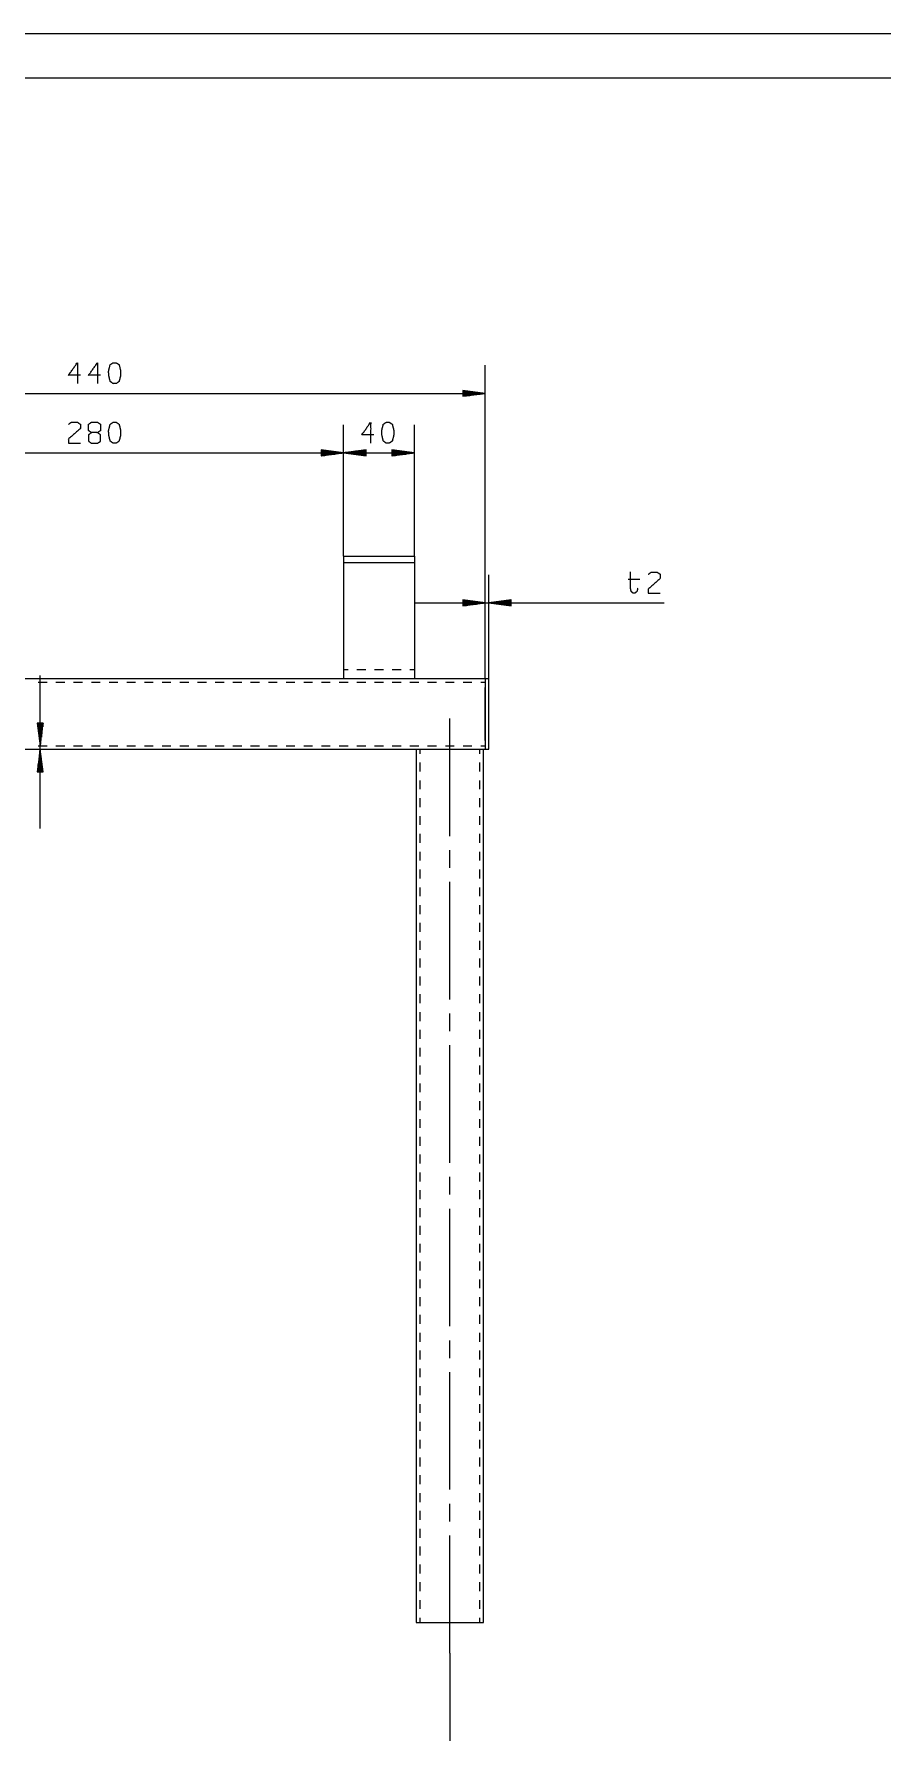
# Model space of a CAD drawing. Header units: millimetres. Extents: x 2210 to 79821, y -19430 to 2344.
# Drawn here: x 5510.1 to 5605.9, y 1597.9 to 1789.8 of the extents above; entities that cross this region are included whole.
import ezdxf

# ---------------------------------------------------------------- set-up
doc = ezdxf.new("R2010")
doc.units = ezdxf.units.MM
doc.layers.add('101', color=7, linetype='Continuous', true_color=0xffffff)

msp = doc.modelspace()

# ---------------------------------------------------------------- linework, layer by layer
at = {"layer": '101', "color": 133, "linetype": 'Continuous', "lineweight": 18}
for p, q in [((5795.68, 1789.82), (5375.68, 1789.82)), ((5790.68, 1784.82), (5400.68, 1784.82))]:
    msp.add_line(p, q, dxfattribs=at)
at = {"layer": '101', "color": 22, "linetype": 'Continuous', "lineweight": 18}
for p, q in [((5561.06, 1716.96), (5561.06, 1752.37)), ((5473.06, 1749.19), (5561.06, 1749.19)), ((5558.52, 1749.53), (5558.52, 1748.86)), ((5561.06, 1749.19), (5558.52, 1749.53)), ((5558.52, 1749.52), (5558.55, 1749.52)), ((5558.52, 1749.52), (5558.55, 1749.52)), ((5558.52, 1749.47), (5558.93, 1749.47)), ((5558.52, 1749.42), (5559.32, 1749.42)), ((5558.52, 1749.37), (5559.71, 1749.37)), ((5558.52, 1749.32), (5560.09, 1749.32)), ((5558.52, 1749.27), (5560.48, 1749.27)), ((5558.52, 1749.22), (5560.86, 1749.22)), ((5558.52, 1748.86), (5561.06, 1749.19)), ((5558.52, 1749.17), (5560.86, 1749.17)), ((5558.52, 1749.12), (5560.48, 1749.12)), ((5558.52, 1749.07), (5560.09, 1749.07)), ((5558.52, 1749.02), (5559.71, 1749.02)), ((5558.52, 1748.96), (5559.32, 1748.96)), ((5558.52, 1748.91), (5558.93, 1748.91)), ((5558.52, 1748.86), (5558.55, 1748.86)), ((5558.52, 1748.86), (5558.55, 1748.86)), ((5545.06, 1730.79), (5545.06, 1745.64)), ((5545.06, 1730.79), (5545.06, 1745.64)), ((5553.06, 1730.79), (5553.06, 1745.64)), ((5489.06, 1742.46), (5545.06, 1742.46)), ((5542.52, 1742.8), (5542.52, 1742.13)), ((5545.06, 1742.46), (5542.52, 1742.8)), ((5542.52, 1742.79), (5542.55, 1742.79)), ((5542.52, 1742.79), (5542.55, 1742.79)), ((5542.52, 1742.74), (5542.93, 1742.74)), ((5542.52, 1742.69), (5543.32, 1742.69)), ((5542.52, 1742.64), (5543.71, 1742.64)), ((5542.52, 1742.59), (5544.09, 1742.59)), ((5542.52, 1742.54), (5544.48, 1742.54)), ((5542.52, 1742.49), (5544.86, 1742.49)), ((5542.52, 1742.13), (5545.06, 1742.46)), ((5542.52, 1742.44), (5544.86, 1742.44)), ((5542.52, 1742.38), (5544.48, 1742.38)), ((5542.52, 1742.33), (5544.09, 1742.33)), ((5542.52, 1742.28), (5543.71, 1742.28)), ((5542.52, 1742.23), (5543.32, 1742.23)), ((5542.52, 1742.18), (5542.93, 1742.18)), ((5542.52, 1742.13), (5542.55, 1742.13)), ((5542.52, 1742.13), (5542.55, 1742.13)), ((5547.6, 1742.8), (5545.06, 1742.46)), ((5545.06, 1742.46), (5547.6, 1742.13)), ((5545.06, 1742.46), (5553.06, 1742.46)), ((5547.6, 1742.49), (5545.25, 1742.49)), ((5547.6, 1742.44), (5545.25, 1742.44)), ((5547.6, 1742.54), (5545.64, 1742.54)), ((5547.6, 1742.38), (5545.64, 1742.38)), ((5547.6, 1742.59), (5546.02, 1742.59)), ((5547.6, 1742.33), (5546.02, 1742.33)), ((5547.6, 1742.64), (5546.41, 1742.64)), ((5547.6, 1742.28), (5546.41, 1742.28)), ((5547.6, 1742.69), (5546.79, 1742.69)), ((5547.6, 1742.23), (5546.79, 1742.23)), ((5547.6, 1742.74), (5547.18, 1742.74)), ((5547.6, 1742.18), (5547.18, 1742.18)), ((5547.6, 1742.79), (5547.57, 1742.79)), ((5547.6, 1742.79), (5547.57, 1742.79)), ((5547.6, 1742.13), (5547.57, 1742.13)), ((5547.6, 1742.13), (5547.57, 1742.13)), ((5547.6, 1742.13), (5547.6, 1742.8)), ((5550.52, 1742.8), (5550.52, 1742.13)), ((5553.06, 1742.46), (5550.52, 1742.8)), ((5550.52, 1742.79), (5550.55, 1742.79)), ((5550.52, 1742.79), (5550.55, 1742.79)), ((5550.52, 1742.74), (5550.93, 1742.74)), ((5550.52, 1742.69), (5551.32, 1742.69)), ((5550.52, 1742.64), (5551.71, 1742.64)), ((5550.52, 1742.59), (5552.09, 1742.59)), ((5550.52, 1742.54), (5552.48, 1742.54)), ((5550.52, 1742.49), (5552.86, 1742.49)), ((5550.52, 1742.13), (5553.06, 1742.46)), ((5550.52, 1742.44), (5552.86, 1742.44)), ((5550.52, 1742.38), (5552.48, 1742.38)), ((5550.52, 1742.33), (5552.09, 1742.33)), ((5550.52, 1742.28), (5551.71, 1742.28)), ((5550.52, 1742.23), (5551.32, 1742.23)), ((5550.52, 1742.18), (5550.93, 1742.18)), ((5550.52, 1742.13), (5550.55, 1742.13)), ((5550.52, 1742.13), (5550.55, 1742.13)), ((5561.06, 1716.96), (5561.06, 1728.68)), ((5561.46, 1716.96), (5561.46, 1728.68)), ((5558.52, 1725.84), (5558.55, 1725.84)), ((5558.52, 1725.84), (5558.55, 1725.84)), ((5558.52, 1725.84), (5558.52, 1725.17)), ((5561.06, 1725.51), (5558.52, 1725.84)), ((5558.52, 1725.79), (5558.93, 1725.79)), ((5564, 1725.84), (5561.46, 1725.51)), ((5564, 1725.79), (5563.58, 1725.79)), ((5564, 1725.84), (5563.97, 1725.84)), ((5564, 1725.84), (5563.97, 1725.84)), ((5564, 1725.17), (5564, 1725.84)), ((5553.12, 1725.51), (5581.28, 1725.51)), ((5558.52, 1725.73), (5559.32, 1725.73)), ((5558.52, 1725.68), (5559.71, 1725.68)), ((5558.52, 1725.63), (5560.09, 1725.63)), ((5558.52, 1725.58), (5560.48, 1725.58)), ((5558.52, 1725.53), (5560.86, 1725.53)), ((5558.52, 1725.17), (5561.06, 1725.51)), ((5558.52, 1725.48), (5560.86, 1725.48)), ((5558.52, 1725.43), (5560.48, 1725.43)), ((5558.52, 1725.38), (5560.09, 1725.38)), ((5558.52, 1725.33), (5559.71, 1725.33)), ((5558.52, 1725.28), (5559.32, 1725.28)), ((5558.52, 1725.23), (5558.93, 1725.23)), ((5558.52, 1725.18), (5558.55, 1725.18)), ((5558.52, 1725.18), (5558.55, 1725.18)), ((5561.46, 1725.51), (5564, 1725.17)), ((5564, 1725.53), (5561.65, 1725.53)), ((5564, 1725.48), (5561.65, 1725.48)), ((5564, 1725.58), (5562.04, 1725.58)), ((5564, 1725.43), (5562.04, 1725.43)), ((5564, 1725.63), (5562.42, 1725.63)), ((5564, 1725.38), (5562.42, 1725.38)), ((5564, 1725.68), (5562.81, 1725.68)), ((5564, 1725.33), (5562.81, 1725.33)), ((5564, 1725.73), (5563.19, 1725.73)), ((5564, 1725.28), (5563.19, 1725.28)), ((5564, 1725.23), (5563.58, 1725.23)), ((5564, 1725.18), (5563.97, 1725.18)), ((5564, 1725.18), (5563.97, 1725.18)), ((5510.79, 1700.01), (5510.79, 1717.3)), ((5511.12, 1711.9), (5510.45, 1711.9)), ((5510.45, 1711.9), (5510.79, 1709.36)), ((5510.46, 1711.9), (5510.46, 1711.87)), ((5510.46, 1711.9), (5510.46, 1711.87)), ((5510.51, 1711.9), (5510.51, 1711.48)), ((5510.56, 1711.9), (5510.56, 1711.1)), ((5510.61, 1711.9), (5510.61, 1710.71)), ((5510.66, 1711.9), (5510.66, 1710.32)), ((5510.71, 1711.9), (5510.71, 1709.94)), ((5510.76, 1711.9), (5510.76, 1709.55)), ((5510.79, 1709.36), (5511.12, 1711.9)), ((5510.81, 1711.9), (5510.81, 1709.55)), ((5510.86, 1711.9), (5510.86, 1709.94)), ((5510.92, 1711.9), (5510.92, 1710.32)), ((5510.97, 1711.9), (5510.97, 1710.71)), ((5511.02, 1711.9), (5511.02, 1711.1)), ((5511.07, 1711.9), (5511.07, 1711.48)), ((5511.12, 1711.9), (5511.12, 1711.87)), ((5511.12, 1711.9), (5511.12, 1711.87)), ((5510.79, 1708.96), (5510.45, 1706.42)), ((5510.76, 1706.42), (5510.76, 1708.77)), ((5511.12, 1706.42), (5510.79, 1708.96)), ((5510.81, 1706.42), (5510.81, 1708.77)), ((5510.51, 1706.42), (5510.51, 1706.84)), ((5510.56, 1706.42), (5510.56, 1707.22)), ((5510.61, 1706.42), (5510.61, 1707.61)), ((5510.66, 1706.42), (5510.66, 1707.99)), ((5510.71, 1706.42), (5510.71, 1708.38)), ((5510.86, 1706.42), (5510.86, 1708.38)), ((5510.92, 1706.42), (5510.92, 1707.99)), ((5510.97, 1706.42), (5510.97, 1707.61)), ((5511.02, 1706.42), (5511.02, 1707.22)), ((5511.07, 1706.42), (5511.07, 1706.84)), ((5510.45, 1706.42), (5511.12, 1706.42)), ((5510.46, 1706.42), (5510.46, 1706.45)), ((5510.46, 1706.42), (5510.46, 1706.45)), ((5511.12, 1706.42), (5511.12, 1706.45)), ((5511.12, 1706.42), (5511.12, 1706.45)), ((5557.06, 1606.78), (5557.06, 1590.52))]:
    msp.add_line(p, q, dxfattribs=at)
at = {"layer": '101', "color": 92, "linetype": 'Continuous', "lineweight": 25}
for p, q in [((5545.06, 1730.79), (5553.06, 1730.79)), ((5545.06, 1730.79), (5545.06, 1730.08)), ((5545.06, 1730.08), (5545.06, 1728.13)), ((5545.06, 1730.08), (5553.06, 1730.08)), ((5553.06, 1730.79), (5553.06, 1730.08)), ((5553.06, 1730.08), (5553.06, 1728.13)), ((5545.06, 1726.72), (5545.06, 1717.96)), ((5553.06, 1726.72), (5553.06, 1717.96)), ((5489.06, 1716.96), (5545.06, 1716.96)), ((5545.06, 1716.96), (5553.06, 1716.96)), ((5553.06, 1716.96), (5561.06, 1716.96)), ((5561.06, 1716.36), (5561.06, 1709.56)), ((5478.75, 1708.96), (5555.36, 1708.96)), ((5553.26, 1708.96), (5553.26, 1610.26)), ((5558.75, 1708.96), (5561.06, 1708.96)), ((5560.86, 1610.26), (5560.86, 1708.96))]:
    msp.add_line(p, q, dxfattribs=at)
at = {"layer": '101', "color": 72, "linetype": 'Continuous', "lineweight": 18}
msp.add_line((5577.22, 1728.17), (5578.54, 1728.17), dxfattribs=at)
at = {"layer": '101', "color": 53, "linetype": 'Continuous', "lineweight": 18}
for p, q in [((5510.56, 1716.56), (5511.56, 1716.56)), ((5512.56, 1716.56), (5513.56, 1716.56)), ((5514.56, 1716.56), (5515.56, 1716.56)), ((5516.56, 1716.56), (5517.56, 1716.56)), ((5518.56, 1716.56), (5519.56, 1716.56)), ((5520.56, 1716.56), (5521.56, 1716.56)), ((5522.56, 1716.56), (5523.56, 1716.56)), ((5524.56, 1716.56), (5525.56, 1716.56)), ((5526.56, 1716.56), (5527.56, 1716.56)), ((5528.56, 1716.56), (5529.56, 1716.56)), ((5530.56, 1716.56), (5531.56, 1716.56)), ((5532.56, 1716.56), (5533.56, 1716.56)), ((5534.56, 1716.56), (5535.56, 1716.56)), ((5536.56, 1716.56), (5537.56, 1716.56)), ((5538.56, 1716.56), (5539.56, 1716.56)), ((5540.56, 1716.56), (5541.56, 1716.56)), ((5542.56, 1716.56), (5543.56, 1716.56)), ((5544.56, 1716.56), (5545.56, 1716.56)), ((5545.06, 1717.96), (5545.56, 1717.96)), ((5546.56, 1717.96), (5547.56, 1717.96)), ((5546.56, 1716.56), (5547.56, 1716.56)), ((5548.56, 1717.96), (5549.56, 1717.96)), ((5548.56, 1716.56), (5549.56, 1716.56)), ((5550.56, 1717.96), (5551.56, 1717.96)), ((5550.56, 1716.56), (5551.56, 1716.56)), ((5552.56, 1717.96), (5553.06, 1717.96)), ((5552.56, 1716.56), (5553.56, 1716.56)), ((5554.56, 1716.56), (5555.56, 1716.56)), ((5556.56, 1716.56), (5557.56, 1716.56)), ((5558.56, 1716.56), (5559.56, 1716.56)), ((5560.56, 1716.56), (5561.06, 1716.56)), ((5510.56, 1709.36), (5511.56, 1709.36)), ((5512.56, 1709.36), (5513.56, 1709.36)), ((5514.56, 1709.36), (5515.56, 1709.36)), ((5516.56, 1709.36), (5517.56, 1709.36)), ((5518.56, 1709.36), (5519.56, 1709.36)), ((5520.56, 1709.36), (5521.56, 1709.36)), ((5522.56, 1709.36), (5523.56, 1709.36)), ((5524.56, 1709.36), (5525.56, 1709.36)), ((5526.56, 1709.36), (5527.56, 1709.36)), ((5528.56, 1709.36), (5529.56, 1709.36)), ((5530.56, 1709.36), (5531.56, 1709.36)), ((5532.56, 1709.36), (5533.56, 1709.36)), ((5534.56, 1709.36), (5535.56, 1709.36)), ((5536.56, 1709.36), (5537.56, 1709.36)), ((5538.56, 1709.36), (5539.56, 1709.36)), ((5540.56, 1709.36), (5541.56, 1709.36)), ((5542.56, 1709.36), (5543.56, 1709.36)), ((5544.56, 1709.36), (5545.56, 1709.36)), ((5546.56, 1709.36), (5547.56, 1709.36)), ((5548.56, 1709.36), (5549.56, 1709.36)), ((5550.56, 1709.36), (5551.56, 1709.36)), ((5552.56, 1709.36), (5553.56, 1709.36)), ((5553.66, 1708.96), (5553.66, 1708.46)), ((5554.56, 1709.36), (5555.56, 1709.36)), ((5556.56, 1709.36), (5557.56, 1709.36)), ((5558.56, 1709.36), (5559.56, 1709.36)), ((5560.46, 1708.46), (5560.46, 1708.96)), ((5560.56, 1709.36), (5561.06, 1709.36)), ((5553.66, 1707.45), (5553.66, 1706.44)), ((5560.46, 1706.44), (5560.46, 1707.45)), ((5553.66, 1705.43), (5553.66, 1704.43)), ((5560.46, 1704.43), (5560.46, 1705.43)), ((5553.66, 1703.42), (5553.66, 1702.41)), ((5560.46, 1702.41), (5560.46, 1703.42)), ((5553.66, 1701.41), (5553.66, 1700.4)), ((5560.46, 1700.4), (5560.46, 1701.41)), ((5553.66, 1699.39), (5553.66, 1698.38)), ((5560.46, 1698.38), (5560.46, 1699.39)), ((5553.66, 1697.38), (5553.66, 1696.37)), ((5560.46, 1696.37), (5560.46, 1697.38)), ((5553.66, 1695.36), (5553.66, 1694.36)), ((5560.46, 1694.36), (5560.46, 1695.36)), ((5553.66, 1693.35), (5553.66, 1692.34)), ((5560.46, 1692.34), (5560.46, 1693.35)), ((5553.66, 1691.33), (5553.66, 1690.33)), ((5560.46, 1690.33), (5560.46, 1691.33)), ((5553.66, 1689.32), (5553.66, 1688.31)), ((5560.46, 1688.31), (5560.46, 1689.32)), ((5553.66, 1687.31), (5553.66, 1686.3)), ((5560.46, 1686.3), (5560.46, 1687.31)), ((5553.66, 1685.29), (5553.66, 1684.28)), ((5560.46, 1684.28), (5560.46, 1685.29)), ((5553.66, 1683.28), (5553.66, 1682.27)), ((5560.46, 1682.27), (5560.46, 1683.28)), ((5553.66, 1681.26), (5553.66, 1680.26)), ((5560.46, 1680.26), (5560.46, 1681.26)), ((5553.66, 1679.25), (5553.66, 1678.24)), ((5560.46, 1678.24), (5560.46, 1679.25)), ((5553.66, 1677.23), (5553.66, 1676.23)), ((5560.46, 1676.23), (5560.46, 1677.23)), ((5553.66, 1675.22), (5553.66, 1674.21)), ((5560.46, 1674.21), (5560.46, 1675.22)), ((5553.66, 1673.21), (5553.66, 1672.2)), ((5560.46, 1672.2), (5560.46, 1673.21)), ((5553.66, 1671.19), (5553.66, 1670.18)), ((5560.46, 1670.18), (5560.46, 1671.19)), ((5553.66, 1669.18), (5553.66, 1668.17)), ((5560.46, 1668.17), (5560.46, 1669.18)), ((5553.66, 1667.16), (5553.66, 1666.16)), ((5560.46, 1666.16), (5560.46, 1667.16)), ((5553.66, 1665.15), (5553.66, 1664.14)), ((5560.46, 1664.14), (5560.46, 1665.15)), ((5553.66, 1663.13), (5553.66, 1662.13)), ((5560.46, 1662.13), (5560.46, 1663.13)), ((5553.66, 1661.12), (5553.66, 1660.11)), ((5560.46, 1660.11), (5560.46, 1661.12)), ((5553.66, 1659.11), (5553.66, 1658.1)), ((5560.46, 1658.1), (5560.46, 1659.11)), ((5553.66, 1657.09), (5553.66, 1656.08)), ((5560.46, 1656.08), (5560.46, 1657.09)), ((5553.66, 1655.08), (5553.66, 1654.07)), ((5560.46, 1654.07), (5560.46, 1655.08)), ((5553.66, 1653.06), (5553.66, 1652.06)), ((5560.46, 1652.06), (5560.46, 1653.06)), ((5553.66, 1651.05), (5553.66, 1650.04)), ((5560.46, 1650.04), (5560.46, 1651.05)), ((5553.66, 1649.03), (5553.66, 1648.03)), ((5560.46, 1648.03), (5560.46, 1649.03)), ((5553.66, 1647.02), (5553.66, 1646.01)), ((5560.46, 1646.01), (5560.46, 1647.02)), ((5553.66, 1645.01), (5553.66, 1644)), ((5560.46, 1644), (5560.46, 1645.01)), ((5553.66, 1642.99), (5553.66, 1641.98)), ((5560.46, 1641.98), (5560.46, 1642.99)), ((5553.66, 1640.98), (5553.66, 1639.97)), ((5560.46, 1639.97), (5560.46, 1640.98)), ((5553.66, 1638.96), (5553.66, 1637.96)), ((5560.46, 1637.96), (5560.46, 1638.96)), ((5553.66, 1636.95), (5553.66, 1635.94)), ((5560.46, 1635.94), (5560.46, 1636.95)), ((5553.66, 1634.93), (5553.66, 1633.93)), ((5560.46, 1633.93), (5560.46, 1634.93)), ((5553.66, 1632.92), (5553.66, 1631.91)), ((5560.46, 1631.91), (5560.46, 1632.92)), ((5553.66, 1630.91), (5553.66, 1629.9)), ((5560.46, 1629.9), (5560.46, 1630.91)), ((5553.66, 1628.89), (5553.66, 1627.88)), ((5560.46, 1627.88), (5560.46, 1628.89)), ((5553.66, 1626.88), (5553.66, 1625.87)), ((5560.46, 1625.87), (5560.46, 1626.88)), ((5553.66, 1624.86), (5553.66, 1623.86)), ((5560.46, 1623.86), (5560.46, 1624.86)), ((5553.66, 1622.85), (5553.66, 1621.84)), ((5560.46, 1621.84), (5560.46, 1622.85)), ((5553.66, 1620.83), (5553.66, 1619.83)), ((5560.46, 1619.83), (5560.46, 1620.83)), ((5553.66, 1618.82), (5553.66, 1617.81)), ((5560.46, 1617.81), (5560.46, 1618.82)), ((5553.66, 1616.81), (5553.66, 1615.8)), ((5560.46, 1615.8), (5560.46, 1616.81)), ((5553.66, 1614.79), (5553.66, 1613.78)), ((5560.46, 1613.78), (5560.46, 1614.79)), ((5553.66, 1612.78), (5553.66, 1611.77)), ((5560.46, 1611.77), (5560.46, 1612.78)), ((5553.66, 1610.76), (5553.66, 1610.26)), ((5560.46, 1610.26), (5560.46, 1610.76))]:
    msp.add_line(p, q, dxfattribs=at)
at = {"layer": '101', "color": 72, "linetype": 'Continuous', "lineweight": 25}
for p, q in [((5561.06, 1716.96), (5561.46, 1716.96)), ((5561.06, 1709.96), (5561.06, 1715.96)), ((5561.46, 1709.96), (5561.46, 1715.96)), ((5561.06, 1708.96), (5561.46, 1708.96))]:
    msp.add_line(p, q, dxfattribs=at)
at = {"layer": '101', "color": 151, "linetype": 'Continuous', "lineweight": 18}
for p, q in [((5557.06, 1695.55), (5557.06, 1697.56)), ((5557.06, 1680.67), (5557.06, 1693.96)), ((5557.06, 1677.08), (5557.06, 1679.08)), ((5557.06, 1662.2), (5557.06, 1675.49)), ((5557.06, 1658.61), (5557.06, 1660.61)), ((5557.06, 1643.73), (5557.06, 1657.02)), ((5557.06, 1640.13), (5557.06, 1642.14)), ((5557.06, 1625.26), (5557.06, 1638.55)), ((5557.06, 1621.66), (5557.06, 1623.67))]:
    msp.add_line(p, q, dxfattribs=at)
at = {"layer": '101', "color": 72, "linetype": 'Continuous', "lineweight": 18}
for points, knots in [([(5515.32, 1751.24), (5513.98, 1751.24), (5514.99, 1752.66), (5514.99, 1750.29)], [0, 0, 0.245868, 0.565294, 1, 1]), ([(5517.6, 1751.24), (5516.25, 1751.24), (5517.26, 1752.66), (5517.26, 1750.29)], [0, 0, 0.245868, 0.565294, 1, 1]), ([(5519.36, 1750.29), (5519.7, 1750.54), (5519.87, 1751.24), (5519.87, 1751.71), (5519.7, 1752.44), (5519.36, 1752.66), (5519.03, 1752.66), (5518.69, 1752.44), (5518.51, 1751.71), (5518.53, 1751.24), (5518.69, 1750.54), (5519.03, 1750.29), (5519.36, 1750.29)], [0, 0, 0.067524, 0.183971, 0.260585, 0.380944, 0.446142, 0.500306, 0.565504, 0.685863, 0.762529, 0.878311, 0.945835, 1, 1]), ([(5513.98, 1745.7), (5514.3, 1745.93), (5514.99, 1745.93), (5515.32, 1745.7), (5515.32, 1745.23), (5513.96, 1744.03), (5513.98, 1743.55), (5515.32, 1743.55)], [0, 0, 0.069692, 0.192977, 0.265273, 0.350228, 0.674739, 0.759753, 1, 1]), ([(5516.57, 1744.75), (5516.25, 1744.98), (5516.25, 1745.7), (5516.57, 1745.93), (5517.26, 1745.93), (5517.6, 1745.7), (5517.6, 1744.98), (5517.26, 1744.75), (5516.57, 1744.75), (5516.24, 1744.5), (5516.24, 1743.8), (5516.57, 1743.55), (5517.26, 1743.55), (5517.6, 1743.78), (5517.6, 1744.5), (5517.26, 1744.75)], [0, 0, 0.047573, 0.136085, 0.183658, 0.267814, 0.317165, 0.405676, 0.455027, 0.539183, 0.590296, 0.675757, 0.726869, 0.811025, 0.860375, 0.948887, 1, 1]), ([(5519.36, 1743.55), (5519.7, 1743.8), (5519.87, 1744.5), (5519.87, 1744.98), (5519.7, 1745.7), (5519.36, 1745.93), (5519.03, 1745.93), (5518.69, 1745.7), (5518.51, 1744.98), (5518.53, 1744.5), (5518.69, 1743.8), (5519.03, 1743.55), (5519.36, 1743.55)], [0, 0, 0.067524, 0.183971, 0.260585, 0.380944, 0.446142, 0.500306, 0.565504, 0.685863, 0.762529, 0.878311, 0.945835, 1, 1]), ([(5548.46, 1744.5), (5547.12, 1744.5), (5548.12, 1745.93), (5548.12, 1743.55)], [0, 0, 0.245868, 0.565294, 1, 1]), ([(5550.22, 1743.55), (5550.56, 1743.8), (5550.74, 1744.5), (5550.74, 1744.98), (5550.56, 1745.7), (5550.22, 1745.93), (5549.89, 1745.93), (5549.55, 1745.7), (5549.37, 1744.98), (5549.39, 1744.5), (5549.55, 1743.8), (5549.89, 1743.55), (5550.22, 1743.55)], [0, 0, 0.067526, 0.183972, 0.260586, 0.380945, 0.446144, 0.500307, 0.565506, 0.685864, 0.76253, 0.878312, 0.945837, 1, 1]), ([(5578.29, 1727.17), (5578.21, 1726.82), (5578.01, 1726.62), (5577.76, 1726.62), (5577.55, 1726.82), (5577.48, 1727.17), (5577.48, 1729)], [0, 0, 0.107404, 0.190393, 0.264018, 0.350755, 0.456994, 1, 1]), ([(5579.49, 1728.75), (5579.81, 1728.97), (5580.5, 1728.97), (5580.84, 1728.75), (5580.84, 1728.27), (5579.48, 1727.07), (5579.49, 1726.6), (5580.84, 1726.6)], [0, 0, 0.069691, 0.192975, 0.265272, 0.350227, 0.67474, 0.759754, 1, 1])]:
    msp.add_open_spline(points, degree=1, knots=knots, dxfattribs=at)
at = {"layer": '101', "color": 92, "linetype": 'Continuous', "lineweight": 25}
for points in [[(5545.06, 1728.13), (5545.06, 1726.72)], [(5553.06, 1728.13), (5553.06, 1726.72)], [(5545.06, 1717.96), (5545.06, 1717.46), (5545.06, 1716.96)], [(5553.06, 1717.96), (5553.06, 1717.46), (5553.06, 1716.96)], [(5561.06, 1716.96), (5561.06, 1716.36)], [(5555.36, 1708.96), (5557.06, 1708.96)], [(5557.06, 1708.96), (5558.75, 1708.96)], [(5561.06, 1709.56), (5561.06, 1708.96)]]:
    msp.add_open_spline(points, degree=1, dxfattribs=at)
at = {"layer": '101', "color": 72, "linetype": 'Continuous', "lineweight": 25}
msp.add_open_spline([(5561.46, 1715.96), (5561.46, 1716.46), (5561.46, 1716.96)], degree=1, dxfattribs=at)
at = {"layer": '101', "color": 151, "linetype": 'Continuous', "lineweight": 18}
for points, knots in [([(5557.06, 1699.14), (5557.06, 1709.26), (5557.06, 1712.43)], [0, 0, 0.761105, 1, 1]), ([(5557.06, 1606.78), (5557.06, 1609.96), (5557.06, 1620.07)], [0, 0, 0.238895, 1, 1])]:
    msp.add_open_spline(points, degree=1, knots=knots, dxfattribs=at)
at = {"layer": '101', "color": 72, "linetype": 'Continuous', "lineweight": 25}
msp.add_open_spline([(5561.46, 1708.96), (5561.46, 1709.09), (5561.46, 1709.96)], degree=1, knots=[0, 0, 0.133987, 1, 1], dxfattribs=at)
at = {"layer": '101', "color": 92, "linetype": 'Continuous', "lineweight": 25}
for points, knots in [([(5553.26, 1610.26), (5553.39, 1610.26), (5554.37, 1610.26), (5556.07, 1610.26), (5557.06, 1610.26)], [0, 0, 0.034074, 0.292897, 0.741182, 1, 1]), ([(5557.06, 1610.26), (5558.04, 1610.26), (5559.74, 1610.26), (5560.35, 1610.26), (5560.86, 1610.26)], [0, 0, 0.258822, 0.707105, 0.866023, 1, 1])]:
    msp.add_open_spline(points, degree=1, knots=knots, dxfattribs=at)

doc.saveas('drawing.dxf')
